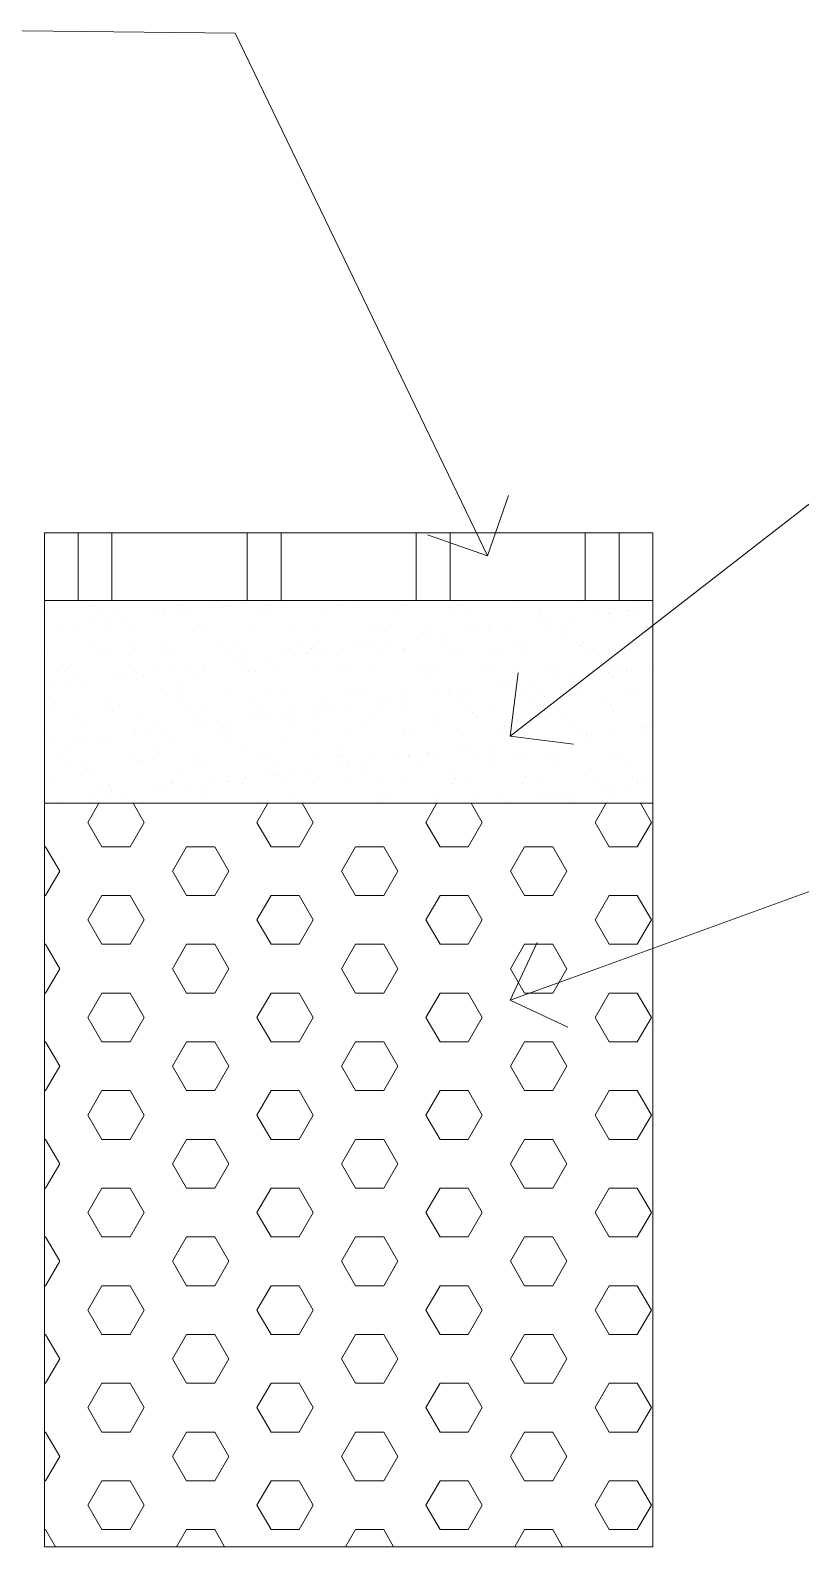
# Model space of a CAD drawing. Header units: metres. Extents: x -1560643 to -1560434, y 43491 to 43663.
# Drawn here: x -1560607.274 to -1560605.988, y 43513.418 to 43515.952 of the extents above; entities that cross this region are included whole.
import ezdxf

# ---------------------------------------------------------------- set-up
doc = ezdxf.new("R2010")
doc.units = ezdxf.units.M
doc.header["$LTSCALE"] = 750
doc.header["$MEASUREMENT"] = 0
doc.layers.get('0').update_dxf_attribs({"lineweight": 5})
doc.layers.add('AR_WALL', color=7, linetype='Continuous', lineweight=40)
doc.layers.add('BLK_1_FLR_0_DRINKING_WATER', color=7, linetype='Continuous', lineweight=5)

# ---------------------------------------------------------------- blocks, each defined once
blk = doc.blocks.new('_Open90')
at = {"layer": 'AR_WALL', "color": 0, "lineweight": -2}
for p, q in [((-0.5, 0.5), (0, 0)), ((0, 0), (-1, 0)), ((0, 0), (-0.5, -0.5))]:
    blk.add_line(p, q, dxfattribs=at)
blk = doc.blocks.new('A$C52BB42CC')
for p, q in [((1415.98281166068, 974.1425232709806), (1455.989416954369, 974.1425232709806)), ((1415.98281166068, 907.4648477816044), (1415.98281166068, 974.1425232709806)), ((1418.205400843697, 969.6973449050238), (1418.205400843697, 974.1425232709806)), ((1420.427990026655, 969.6973449050238), (1420.427990026655, 974.1425232709806)), ((1429.318346758577, 969.6973449050238), (1429.318346758577, 974.1425232709806)), ((1431.540935941535, 969.6973449050238), (1431.540935941535, 974.1425232709806)), ((1440.431292673456, 969.6973449050238), (1440.431292673456, 974.1425232709806)), ((1442.653881856444, 969.6973449050238), (1442.653881856444, 974.1425232709806)), ((1451.544238588365, 969.6973449050238), (1451.544238588365, 974.1425232709806)), ((1453.766827771353, 969.6973449050238), (1453.766827771353, 974.1425232709806)), ((1455.989416954369, 907.4648477816044), (1455.989416954369, 974.1425232709806)), ((1415.98281166068, 969.6973449050238), (1455.989416954369, 969.6973449050238)), ((1418.631177729257, 969.5830770622632), (1418.631177729257, 969.5830770622632)), ((1447.234091856517, 969.5456389265636), (1447.234091856517, 969.5456389265636)), ((1451.11264498657, 969.5951108463304), (1451.11264498657, 969.5951108463304)), ((1454.903033189039, 969.5769314377358), (1454.903033189039, 969.5769314377358)), ((1416.099868902849, 969.0686819744624), (1416.099868902849, 969.0686819744624)), ((1416.159913907206, 968.7599284999305), (1416.159913907206, 968.7599284999305)), ((1418.904288501508, 969.3328171476677), (1418.904288501508, 969.3328171476677)), ((1419.890257105289, 969.0505025658533), (1419.890257105289, 969.0505025658533)), ((1420.774219251354, 968.7683136673767), (1420.774219251354, 968.7683136673767)), ((1423.144851387857, 968.700936943078), (1423.144851387857, 968.700936943078)), ((1423.892241134075, 969.1946863453194), (1423.892241134075, 969.1946863453194)), ((1423.916102506453, 968.8024740791043), (1423.916102506453, 968.8024740791043)), ((1424.647627662634, 969.4520651619496), (1424.647627662634, 969.4520651619496)), ((1425.120723301079, 968.9610654153656), (1425.120723301079, 968.9610654153656)), ((1425.388524595473, 968.7766988348449), (1425.388524595473, 968.7766988348449)), ((1427.133321458037, 969.2260289893746), (1427.133321458037, 969.2260289893746)), ((1427.770794264128, 969.2441582650827), (1427.770794264128, 969.2441582650827)), ((1427.904572576604, 969.3275661253864), (1427.904572576604, 969.3275661253864)), ((1429.109193371289, 969.4861574616552), (1429.109193371289, 969.4861574616552)), ((1430.002829939592, 968.7850840022763), (1430.002829939592, 968.7850840022763)), ((1430.576682148909, 969.4011364343312), (1430.576682148909, 969.4011364343312)), ((1430.849792921188, 969.1508765197356), (1430.849792921188, 969.1508765197356)), ((1431.561182466539, 969.2259788564733), (1431.561182466539, 969.2259788564733)), ((1434.617135283741, 968.793469169741), (1434.617135283741, 968.793469169741)), ((1435.563166495267, 969.3701626359434), (1435.563166495267, 969.3701626359434)), ((1436.593132082344, 969.2701245340393), (1436.593132082344, 969.2701245340393)), ((1439.231440627831, 968.8018543371763), (1439.231440627831, 968.8018543371763)), ((1439.441719625349, 969.4196345557028), (1439.441719625349, 969.4196345557028)), ((1442.522186568647, 969.2191958064104), (1442.522186568647, 969.2191958064104)), ((1442.795297340926, 968.9689358918184), (1442.795297340926, 968.9689358918184)), ((1443.232107827789, 969.4014551471009), (1443.232107827789, 969.4014551471009)), ((1443.845745971979, 968.8102395046117), (1443.845745971979, 968.8102395046117)), ((1448.460051316098, 968.8186246720873), (1448.460051316098, 968.8186246720873)), ((1448.538636502024, 969.0881839061113), (1448.538636502024, 969.0881839061113)), ((1452.430287575058, 968.7200257685107), (1452.430287575058, 968.7200257685107)), ((1453.074356660217, 968.8270098395294), (1453.074356660217, 968.8270098395294)), ((1453.201538693624, 968.8215629045372), (1453.201538693624, 968.8215629045372)), ((1454.40615948828, 968.980154240806), (1454.40615948828, 968.980154240806)), ((1454.467690988298, 969.0372551784897), (1454.467690988298, 969.0372551784897)), ((1454.740801760548, 968.786995263894), (1454.740801760548, 968.786995263894)), ((1417.143783160747, 967.9108813227797), (1417.143783160747, 967.9108813227797)), ((1418.103447905538, 967.6794356445024), (1418.103447905538, 967.6794356445024)), ((1419.156381317705, 968.1758448967813), (1419.156381317705, 968.1758448967813)), ((1419.927632436244, 968.277382032804), (1419.927632436244, 968.277382032804)), ((1420.193371346686, 968.1515903507789), (1420.193371346686, 968.1515903507789)), ((1421.132253230928, 968.4359733690726), (1421.132253230928, 968.4359733690726)), ((1421.98200103562, 967.7289075642656), (1421.98200103562, 967.7289075642656)), ((1425.77238923806, 967.7107281556636), (1425.77238923806, 967.7107281556636)), ((1426.122425832902, 968.1006616231281), (1426.122425832902, 968.1006616231281)), ((1426.39553660521, 967.8504017085432), (1426.39553660521, 967.8504017085432)), ((1429.774373266788, 967.85491193513), (1429.774373266788, 967.85491193513)), ((1432.138875766337, 967.9696497228504), (1432.138875766337, 967.9696497228504)), ((1433.65292639684, 967.9043838548932), (1433.65292639684, 967.9043838548932)), ((1437.443314599281, 967.8862044462803), (1437.443314599281, 967.8862044462803)), ((1438.06793025264, 967.9187209952215), (1438.06793025264, 967.9187209952215)), ((1438.341041024891, 967.6684610806261), (1438.341041024891, 967.6684610806261)), ((1441.445298628008, 968.0303882257538), (1441.445298628008, 968.0303882257538)), ((1444.084380186017, 967.7877090949297), (1444.084380186017, 967.7877090949297)), ((1444.453347434668, 967.6698416759172), (1444.453347434668, 967.6698416759172)), ((1445.224598553206, 967.7713788119507), (1445.224598553206, 967.7713788119507)), ((1445.32385175809, 968.0798601455136), (1445.32385175809, 968.0798601455136)), ((1446.42921934789, 967.929970148216), (1446.42921934789, 967.929970148216)), ((1448.441817504848, 968.1949337222176), (1448.441817504848, 968.1949337222176)), ((1449.11423996053, 968.0616807369153), (1449.11423996053, 968.0616807369153)), ((1449.213068623416, 968.296470858244), (1449.213068623416, 968.296470858244)), ((1450.013434672291, 967.7367803672968), (1450.013434672291, 967.7367803672968)), ((1450.4176894181, 968.4550621944983), (1450.4176894181, 968.4550621944983)), ((1453.116223989287, 968.205864516378), (1453.116223989287, 968.205864516378)), ((1419.096650477586, 966.8890209671337), (1419.096650477586, 966.8890209671337)), ((1421.668169516924, 966.8001868119608), (1421.668169516924, 966.8001868119608)), ((1421.941280289175, 966.5499268973728), (1421.941280289175, 966.5499268973728)), ((1423.710955821705, 966.8974061345906), (1423.710955821705, 966.8974061345906)), ((1427.68461945033, 966.6691749116471), (1427.68461945033, 966.6691749116471)), ((1428.325261165824, 966.9057913020551), (1428.325261165824, 966.9057913020551)), ((1428.95009873397, 966.5077258695384), (1428.95009873397, 966.5077258695384)), ((1432.939566509944, 966.9141764694832), (1432.939566509944, 966.9141764694832)), ((1433.564404078119, 966.5161110369664), (1433.564404078119, 966.5161110369664)), ((1433.613673936634, 966.6182461840255), (1433.613673936634, 966.6182461840255)), ((1435.6565053995, 966.515137524926), (1435.6565053995, 966.515137524926)), ((1436.476407294307, 966.619657583342), (1436.476407294307, 966.619657583342)), ((1437.247658412874, 966.7211947193608), (1437.247658412874, 966.7211947193608)), ((1437.553871854063, 966.9225616369403), (1437.553871854063, 966.9225616369403)), ((1438.178709422238, 966.5244962044306), (1438.178709422238, 966.5244962044306)), ((1438.452279207558, 966.8797860556296), (1438.452279207558, 966.8797860556296)), ((1439.535058529553, 966.5646094446892), (1439.535058529553, 966.5646094446892)), ((1440.464877364517, 967.1447496296312), (1440.464877364517, 967.1447496296312)), ((1441.236128483055, 967.2462867656576), (1441.236128483055, 967.2462867656576)), ((1442.168177198211, 966.9309468043828), (1442.168177198211, 966.9309468043828)), ((1442.440749277739, 967.4048781019228), (1442.440749277739, 967.4048781019228)), ((1442.793014766328, 966.5328813718843), (1442.793014766328, 966.5328813718843)), ((1443.325446731993, 966.5464300360943), (1443.325446731993, 966.5464300360943)), ((1446.78248254233, 966.9393319718184), (1446.78248254233, 966.9393319718184)), ((1447.32743076075, 966.6906138155573), (1447.32743076075, 966.6906138155573)), ((1447.407320110476, 966.5412665393088), (1447.407320110476, 966.5412665393088)), ((1450.286545444571, 967.4865204527014), (1450.286545444571, 967.4865204527014)), ((1451.205983890861, 966.740085735324), (1451.205983890861, 966.740085735324)), ((1451.39678788645, 966.9477171392972), (1451.39678788645, 966.9477171392972)), ((1452.021625454625, 966.5496517067876), (1452.021625454625, 966.5496517067876)), ((1454.996372093301, 966.7219063267256), (1454.996372093301, 966.7219063267256)), ((1416.193207807053, 966.2136568634488), (1416.193207807053, 966.2136568634488)), ((1419.721488045732, 966.490955534624), (1419.721488045732, 966.490955534624)), ((1419.983596009551, 966.1954774548468), (1419.983596009551, 966.1954774548468)), ((1423.985580038279, 966.3396612343093), (1423.985580038279, 966.3396612343093)), ((1424.335793389851, 966.499340702081), (1424.335793389851, 966.499340702081)), ((1427.864133168274, 966.3891331540726), (1427.864133168274, 966.3891331540726)), ((1428.499467153946, 965.569473490752), (1428.499467153946, 965.569473490752)), ((1429.270718272513, 965.671010626782), (1429.270718272513, 965.671010626782)), ((1430.475339067139, 965.8296019630467), (1430.475339067139, 965.8296019630467)), ((1431.654521370801, 966.3709537454667), (1431.654521370801, 966.3709537454667)), ((1432.487937224126, 966.0945655370416), (1432.487937224126, 966.0945655370416)), ((1433.259188342694, 966.1961026730748), (1433.259188342694, 966.1961026730748)), ((1433.886784708884, 966.3679862694372), (1433.886784708884, 966.3679862694372)), ((1434.463809137349, 966.3546940093256), (1434.463809137349, 966.3546940093256)), ((1439.63012387004, 966.4872342837407), (1439.63012387004, 966.4872342837407)), ((1445.559178356314, 966.4363055561188), (1445.559178356314, 966.4363055561188)), ((1445.832289128622, 966.1860456415307), (1445.832289128622, 966.1860456415307)), ((1451.575628289691, 966.3052936558161), (1451.575628289691, 966.3052936558161)), ((1417.213913200976, 965.4997120007428), (1417.213913200976, 965.4997120007428)), ((1417.356597946957, 965.0495348101502), (1417.356597946957, 965.0495348101502)), ((1417.487023973226, 965.2494520861583), (1417.487023973226, 965.2494520861583)), ((1418.196786809771, 964.8244105334925), (1418.196786809771, 964.8244105334925)), ((1420.522527013585, 964.5192893981656), (1420.522527013585, 964.5192893981656)), ((1421.293778132152, 964.6208265342027), (1421.293778132152, 964.6208265342027)), ((1421.970903291105, 965.0579199775894), (1421.970903291105, 965.0579199775894)), ((1422.075339939823, 964.8738824532593), (1422.075339939823, 964.8738824532593)), ((1422.498398926836, 964.7794178704643), (1422.498398926836, 964.7794178704643)), ((1423.230363134353, 965.3687001004764), (1423.230363134353, 965.3687001004764)), ((1424.510997083765, 965.0443814444625), (1424.510997083765, 965.0443814444625)), ((1425.282248202304, 965.1459185804853), (1425.282248202304, 965.1459185804853)), ((1425.865728142235, 964.8557030446608), (1425.865728142235, 964.8557030446608)), ((1426.486868996988, 965.3045099167504), (1426.486868996988, 965.3045099167504)), ((1426.585208635224, 965.0663051450503), (1426.585208635224, 965.0663051450503)), ((1429.159417620627, 965.3177713728328), (1429.159417620627, 965.3177713728328)), ((1429.432528392906, 965.0675114582519), (1429.432528392906, 965.0675114582519)), ((1429.867712170962, 964.9998868241092), (1429.867712170962, 964.9998868241092)), ((1431.199513979372, 965.0746903125037), (1431.199513979372, 965.0746903125037)), ((1433.746265301044, 965.049358743876), (1433.746265301044, 965.049358743876)), ((1435.175867554033, 965.1867594725372), (1435.175867554033, 965.1867594725372)), ((1435.813819323492, 965.0830754799316), (1435.813819323492, 965.0830754799316)), ((1437.536653503484, 965.031179335274), (1437.536653503484, 965.031179335274)), ((1440.42812466764, 965.0914606473888), (1440.42812466764, 965.0914606473888)), ((1441.104922040336, 965.1358307449153), (1441.104922040336, 965.1358307449153)), ((1441.378032812586, 964.8855708303308), (1441.378032812586, 964.8855708303308)), ((1441.538637532212, 965.1753631147367), (1441.538637532212, 965.1753631147367)), ((1445.042430011759, 965.0998458148385), (1445.042430011759, 965.0998458148385)), ((1445.417190662294, 965.2248350345108), (1445.417190662294, 965.2248350345108)), ((1447.121371973742, 965.0048188446308), (1447.121371973742, 965.0048188446308)), ((1449.207578864763, 965.206655625905), (1449.207578864763, 965.206655625905)), ((1449.656735355878, 965.1082309822667), (1449.656735355878, 965.1082309822667)), ((1449.807963200786, 964.5383782236023), (1449.807963200786, 964.5383782236023)), ((1450.579214319325, 964.6399153596176), (1450.579214319325, 964.6399153596176)), ((1451.78383511398, 964.7985066958826), (1451.78383511398, 964.7985066958826)), ((1453.050426459987, 964.9538901169908), (1453.050426459987, 964.9538901169908)), ((1453.20956289352, 965.3508394053675), (1453.20956289352, 965.3508394053675)), ((1453.323537232267, 964.7036302024023), (1453.323537232267, 964.7036302024023)), ((1453.796433270967, 965.0634702698843), (1453.796433270967, 965.0634702698843)), ((1454.271040700026, 965.116616149742), (1454.271040700026, 965.116616149742)), ((1454.567684389476, 965.1650074059108), (1454.567684389476, 965.1650074059108)), ((1455.772305184189, 965.3235987421795), (1455.772305184189, 965.3235987421795)), ((1416.534056943405, 963.9941973518762), (1416.534056943405, 963.9941973518762)), ((1417.305308061972, 964.0957344879024), (1417.305308061972, 964.0957344879024)), ((1418.509928856627, 964.254325824164), (1418.509928856627, 964.254325824164)), ((1418.776106818346, 964.0682252892656), (1418.776106818346, 964.0682252892656)), ((1424.70516130462, 964.0172965616583), (1424.70516130462, 964.0172965616583)), ((1424.978272076929, 963.7670366470703), (1424.978272076929, 963.7670366470703)), ((1427.957472072565, 963.534108043059), (1427.957472072565, 963.534108043059)), ((1430.721611238056, 963.886284661352), (1430.721611238056, 963.886284661352)), ((1431.747860274976, 963.5159286344497), (1431.747860274976, 963.5159286344497)), ((1435.749844303704, 963.6601124139197), (1435.749844303704, 963.6601124139197)), ((1436.65066572433, 963.8353559337227), (1436.65066572433, 963.8353559337227)), ((1436.923776496609, 963.5850960191383), (1436.923776496609, 963.5850960191383)), ((1439.628397433786, 963.7095843336828), (1439.628397433786, 963.7095843336828)), ((1442.602274178964, 963.5897312670312), (1442.602274178964, 963.5897312670312)), ((1442.667115657765, 963.7043440334347), (1442.667115657765, 963.7043440334347)), ((1443.418785636226, 963.691404925088), (1443.418785636226, 963.691404925088)), ((1443.806894973619, 963.7483226032964), (1443.806894973619, 963.7483226032964)), ((1445.819493130606, 964.013286177298), (1445.819493130606, 964.013286177298)), ((1446.590744249115, 964.1148233133245), (1446.590744249115, 964.1148233133245)), ((1447.420769664983, 963.8355887045544), (1447.420769664983, 963.8355887045544)), ((1447.795365043799, 964.273414649586), (1447.795365043799, 964.273414649586)), ((1448.596170144039, 963.6534153058127), (1448.596170144039, 963.6534153058127)), ((1451.299322795065, 963.8850606243178), (1451.299322795065, 963.8850606243178)), ((1454.612620077416, 963.5224034055136), (1454.612620077416, 963.5224034055136)), ((1455.089710997505, 963.8668812157229), (1455.089710997505, 963.8668812157229)), ((1416.286546711315, 963.3586317524423), (1416.286546711315, 963.3586317524423)), ((1416.303866741364, 962.7721766773683), (1416.303866741364, 962.7721766773683)), ((1420.076934913755, 963.3404523438294), (1420.076934913755, 963.3404523438294)), ((1420.250904988672, 962.7168217504512), (1420.250904988672, 962.7168217504512)), ((1420.293334517308, 963.1786272773423), (1420.293334517308, 963.1786272773423)), ((1420.918172085454, 962.7805618448327), (1420.918172085454, 962.7805618448327)), ((1424.078918942483, 963.4846361233031), (1424.078918942483, 963.4846361233031)), ((1424.907639861456, 963.1870124447888), (1424.907639861456, 963.1870124447888)), ((1425.532477429631, 962.7889470122752), (1425.532477429631, 962.7889470122752)), ((1426.267354922049, 962.5858098501776), (1426.267354922049, 962.5858098501776)), ((1429.521945205604, 963.1953976122458), (1429.521945205604, 963.1953976122458)), ((1430.146782773779, 962.797332179736), (1430.146782773779, 962.797332179736)), ((1432.196409408323, 962.534881122534), (1432.196409408323, 962.534881122534)), ((1434.136250549723, 963.2037827797033), (1434.136250549723, 963.2037827797033)), ((1434.625334038574, 962.539547174445), (1434.625334038574, 962.539547174445)), ((1434.76108811787, 962.8057173471933), (1434.76108811787, 962.8057173471933)), ((1435.829954833258, 962.6981385107136), (1435.829954833258, 962.6981385107136)), ((1437.842552990216, 962.9631020847154), (1437.842552990216, 962.9631020847154)), ((1438.613804108783, 963.0646392207381), (1438.613804108783, 963.0646392207381)), ((1438.750555893843, 963.2121679471347), (1438.750555893843, 963.2121679471347)), ((1439.375393462018, 962.8141025146216), (1439.375393462018, 962.8141025146216)), ((1439.818424903467, 963.2232305570107), (1439.818424903467, 963.2232305570107)), ((1441.831023060396, 963.4881941310083), (1441.831023060396, 963.4881941310083)), ((1443.364861237962, 963.220553114592), (1443.364861237962, 963.220553114592)), ((1443.989698806137, 962.8224876820856), (1443.989698806137, 962.8224876820856)), ((1447.97916658211, 963.2289382820417), (1447.97916658211, 963.2289382820417)), ((1448.604004150256, 962.8308728495393), (1448.604004150256, 962.8308728495393)), ((1448.869280916289, 963.403155391228), (1448.869280916289, 963.403155391228)), ((1452.593471926259, 963.2373234494806), (1452.593471926259, 963.2373234494806)), ((1453.218309494434, 962.8392580169713), (1453.218309494434, 962.8392580169713)), ((1418.290125713975, 961.9693854224716), (1418.290125713975, 961.9693854224716)), ((1420.524015760922, 962.4665618358521), (1420.524015760922, 962.4665618358521)), ((1422.168678844027, 962.0188573422383), (1422.168678844027, 962.0188573422383)), ((1425.959067046467, 962.00067793364), (1425.959067046467, 962.00067793364)), ((1427.853014692897, 961.6479544181312), (1427.853014692897, 961.6479544181312)), ((1429.865612849855, 961.9129179921182), (1429.865612849855, 961.9129179921182)), ((1429.961051075224, 962.1448617130916), (1429.961051075224, 962.1448617130916)), ((1430.636863968422, 962.0144551281556), (1430.636863968422, 962.0144551281556)), ((1431.841484763077, 962.1730464644168), (1431.841484763077, 962.1730464644168)), ((1432.469520180573, 962.2846212079455), (1432.469520180573, 962.2846212079455)), ((1433.839604205277, 962.1943336328551), (1433.839604205277, 962.1943336328551)), ((1433.854082920035, 962.438010038426), (1433.854082920035, 962.438010038426)), ((1437.629992407746, 962.1761542242674), (1437.629992407746, 962.1761542242674)), ((1438.212859341729, 962.403869222242), (1438.212859341729, 962.403869222242)), ((1441.631976436445, 962.3203380037303), (1441.631976436445, 962.3203380037303)), ((1444.141913828062, 962.3529404946202), (1444.141913828062, 962.3529404946202)), ((1444.415024600312, 962.1026805800354), (1444.415024600312, 962.1026805800354)), ((1445.510529566527, 962.3698099234933), (1445.510529566527, 962.3698099234933)), ((1449.300917768967, 962.3516305148987), (1449.300917768967, 962.3516305148987)), ((1450.158363761438, 962.2219285943213), (1450.158363761438, 962.2219285943213)), ((1453.302901797724, 962.4958142943616), (1453.302901797724, 962.4958142943616)), ((1416.069759444916, 961.1660870246666), (1416.069759444916, 961.1660870246666)), ((1418.553281986707, 961.3391411203302), (1418.553281986707, 961.3391411203302)), ((1419.876074552536, 960.5977703255412), (1419.876074552536, 960.5977703255412)), ((1421.813098606071, 961.2853350389667), (1421.813098606071, 961.2853350389667)), ((1421.888672709494, 960.8627338995427), (1421.888672709494, 960.8627338995427)), ((1422.659923828032, 960.9642710355656), (1422.659923828032, 960.9642710355656)), ((1423.167587330885, 961.3475262878052), (1423.167587330885, 961.3475262878052)), ((1423.864544622716, 961.1228623718381), (1423.864544622716, 961.1228623718381)), ((1424.172257846687, 960.6296110122785), (1424.172257846687, 960.6296110122785)), ((1425.877142779704, 961.387825945847), (1425.877142779704, 961.387825945847)), ((1426.648393898242, 961.4893630818622), (1426.648393898242, 961.4893630818622)), ((1427.742153092346, 961.2344063113667), (1427.742153092346, 961.2344063113667)), ((1427.781892675004, 961.3559114552372), (1427.781892675004, 961.3559114552372)), ((1428.015263864596, 960.9841463967786), (1428.015263864596, 960.9841463967786)), ((1428.050810976769, 960.6790829320416), (1428.050810976769, 960.6790829320416)), ((1431.841199179209, 960.6609035234433), (1431.841199179209, 960.6609035234433)), ((1432.396198019152, 961.3642966226906), (1432.396198019152, 961.3642966226906)), ((1433.758603025752, 961.1033944110496), (1433.758603025752, 961.1033944110496)), ((1435.843183207937, 960.8050873029024), (1435.843183207937, 960.8050873029024)), ((1437.010503363242, 961.3726817901587), (1437.010503363242, 961.3726817901587)), ((1439.687657511997, 961.0524656834276), (1439.687657511997, 961.0524656834276)), ((1439.721736338019, 960.8545592226802), (1439.721736338019, 960.8545592226802)), ((1439.960768284305, 960.8022057688432), (1439.960768284305, 960.8022057688432)), ((1441.624808707391, 961.3810669575868), (1441.624808707391, 961.3810669575868)), ((1443.512124540459, 960.8363798140707), (1443.512124540459, 960.8363798140707)), ((1445.704107445461, 960.9214537831357), (1445.704107445461, 960.9214537831357)), ((1446.23911405151, 961.3894521250439), (1446.23911405151, 961.3894521250439)), ((1447.514108569215, 960.9805635935408), (1447.514108569215, 960.9805635935408)), ((1449.161510739708, 960.6168591509739), (1449.161510739708, 960.6168591509739)), ((1450.853419395629, 961.397837292494), (1450.853419395629, 961.397837292494)), ((1451.174108896695, 960.8818227249795), (1451.174108896695, 960.8818227249795)), ((1451.392661699297, 961.0300355133149), (1451.392661699297, 961.0300355133149)), ((1451.633161931735, 960.8705250555104), (1451.633161931735, 960.8705250555104)), ((1451.906272704014, 960.6202651409333), (1451.906272704014, 960.6202651409333)), ((1451.945360015234, 960.9833598610093), (1451.945360015234, 960.9833598610093)), ((1453.149980809918, 961.1419511972673), (1453.149980809918, 961.1419511972673)), ((1455.162578966876, 961.4069147712726), (1455.162578966876, 961.4069147712726)), ((1455.183049901709, 961.0118561047163), (1455.183049901709, 961.0118561047163)), ((1455.467724739778, 961.406222459922), (1455.467724739778, 961.406222459922)), ((1455.933830085414, 961.5084519072916), (1455.933830085414, 961.5084519072916)), ((1416.379885615519, 960.5036066414177), (1416.379885615519, 960.5036066414177)), ((1417.358842290094, 959.984860227778), (1417.358842290094, 959.984860227778)), ((1417.900202639343, 960.3376418532532), (1417.900202639343, 960.3376418532532)), ((1418.671453757881, 960.4391789892796), (1418.671453757881, 960.4391789892796)), ((1420.170273817959, 960.485427232823), (1420.170273817959, 960.485427232823)), ((1423.287896776368, 959.9339315001524), (1423.287896776368, 959.9339315001524)), ((1423.561007548647, 959.6836715855608), (1423.561007548647, 959.6836715855608)), ((1429.304346709745, 959.8029195998752), (1429.304346709745, 959.8029195998752)), ((1435.233401196048, 959.7519908722353), (1435.233401196048, 959.7519908722353)), ((1441.184570599347, 959.5666750583877), (1441.184570599347, 959.5666750583877)), ((1441.249851129425, 959.6209789719464), (1441.249851129425, 959.6209789719464)), ((1443.197168756305, 959.8316386323932), (1443.197168756305, 959.8316386323932)), ((1443.968419874873, 959.9331757684266), (1443.968419874873, 959.9331757684266)), ((1445.173040669557, 960.0917671046773), (1445.173040669557, 960.0917671046773)), ((1447.178905615758, 959.570050244325), (1447.178905615758, 959.570050244325)), ((1447.185638826515, 960.3567306786862), (1447.185638826515, 960.3567306786862)), ((1447.956889945024, 960.4582678147087), (1447.956889945024, 960.4582678147087)), ((1449.17585062189, 959.5185445922473), (1449.17585062189, 959.5185445922473)), ((1453.396240701928, 959.640789183355), (1453.396240701928, 959.640789183355)), ((1453.79015596598, 959.5269297596968), (1453.79015596598, 959.5269297596968)), ((1416.875713212939, 959.4598484200833), (1416.875713212939, 959.4598484200833)), ((1417.500550781115, 959.0617829875737), (1417.500550781115, 959.0617829875737)), ((1418.383464618208, 959.1143603114652), (1418.383464618208, 959.1143603114652)), ((1418.833640460361, 958.63345668896), (1418.833640460361, 958.63345668896)), ((1421.490018557087, 959.4682335875297), (1421.490018557087, 959.4682335875297)), ((1422.114856125263, 959.0701681550197), (1422.114856125263, 959.0701681550197)), ((1422.26201774826, 959.163832231221), (1422.26201774826, 959.163832231221)), ((1426.0524059507, 959.1456528226227), (1426.0524059507, 959.1456528226227)), ((1426.104323901236, 959.4766187549941), (1426.104323901236, 959.4766187549941)), ((1426.729161469382, 959.0785533224916), (1426.729161469382, 959.0785533224916)), ((1430.054389979428, 959.2898366020888), (1430.054389979428, 959.2898366020888)), ((1430.718629245355, 959.4850039224436), (1430.718629245355, 959.4850039224436)), ((1431.34346681353, 959.0869384899306), (1431.34346681353, 959.0869384899306)), ((1433.93294310951, 959.3393085218485), (1433.93294310951, 959.3393085218485)), ((1435.220228615944, 958.7814545398103), (1435.220228615944, 958.7814545398103)), ((1435.332934589474, 959.4933890899008), (1435.332934589474, 959.4933890899008)), ((1435.506511968299, 959.5017309576433), (1435.506511968299, 959.5017309576433)), ((1435.95777215765, 959.0953236573912), (1435.95777215765, 959.0953236573912)), ((1435.991479734512, 958.8829916758368), (1435.991479734512, 958.8829916758368)), ((1437.196100529196, 959.0415830120984), (1437.196100529196, 959.0415830120984)), ((1437.723331311921, 959.3211291132504), (1437.723331311921, 959.3211291132504)), ((1439.208698686154, 959.3065465861037), (1439.208698686154, 959.3065465861037)), ((1439.947239933623, 959.5017742573508), (1439.947239933623, 959.5017742573508)), ((1439.979949804721, 959.4080837221263), (1439.979949804721, 959.4080837221263)), ((1440.572077501769, 959.1037088248524), (1440.572077501769, 959.1037088248524)), ((1441.725315340678, 959.4653128927276), (1441.725315340678, 959.4653128927276)), ((1444.561545277742, 959.5101594247898), (1444.561545277742, 959.5101594247898)), ((1445.186382845917, 959.1120939922768), (1445.186382845917, 959.1120939922768)), ((1445.60386847076, 959.5147848124836), (1445.60386847076, 959.5147848124836)), ((1447.452016388008, 959.3197903297332), (1447.452016388008, 959.3197903297332)), ((1449.394256673229, 959.4966054038886), (1449.394256673229, 959.4966054038886)), ((1449.800688190036, 959.1204791597412), (1449.800688190036, 959.1204791597412)), ((1453.195355549134, 959.439038344026), (1453.195355549134, 959.439038344026)), ((1454.414993534155, 959.1288643271907), (1454.414993534155, 959.1288643271907)), ((1416.473224519752, 957.6485815304076), (1416.473224519752, 957.6485815304076)), ((1419.106751232612, 958.3831967743718), (1419.106751232612, 958.3831967743718)), ((1419.749966026516, 957.6287474305354), (1419.749966026516, 957.6287474305354)), ((1420.263612722192, 957.6304021218127), (1420.263612722192, 957.6304021218127)), ((1424.265596750949, 957.7745859012648), (1424.265596750949, 957.7745859012648)), ((1424.364271370636, 957.6371325979816), (1424.364271370636, 957.6371325979816)), ((1424.850090393767, 958.5024447886716), (1424.850090393767, 958.5024447886716)), ((1427.243288475612, 957.7312704472245), (1427.243288475612, 957.7312704472245)), ((1428.01453959415, 957.8328075832543), (1428.01453959415, 957.8328075832543)), ((1428.144149880973, 957.8240578210316), (1428.144149880973, 957.8240578210316)), ((1428.978576714726, 957.6455177654573), (1428.978576714726, 957.6455177654573)), ((1429.219160388806, 957.9913989195084), (1429.219160388806, 957.9913989195084)), ((1430.779144880071, 958.4515160610644), (1430.779144880071, 958.4515160610644)), ((1431.052255652292, 958.2012561464726), (1431.052255652292, 958.2012561464726)), ((1431.231758545793, 958.2563624935136), (1431.231758545793, 958.2563624935136)), ((1431.934538083442, 957.8058784124333), (1431.934538083442, 957.8058784124333)), ((1432.003009664302, 958.3578996295402), (1432.003009664302, 958.3578996295402)), ((1433.207630459044, 958.516490965805), (1433.207630459044, 958.516490965805)), ((1433.592882058903, 957.653902932896), (1433.592882058903, 957.653902932896)), ((1435.936522112141, 957.9500621918922), (1435.936522112141, 957.9500621918922)), ((1436.795594813448, 958.3205041607544), (1436.795594813448, 958.3205041607544)), ((1438.207187403051, 957.6622881003495), (1438.207187403051, 957.6622881003495)), ((1439.815075242222, 957.9995341116628), (1439.815075242222, 957.9995341116628)), ((1442.724649299722, 958.2695754331253), (1442.724649299722, 958.2695754331253)), ((1442.821492747171, 957.6706732678102), (1442.821492747171, 957.6706732678102)), ((1442.997760072001, 958.0193155185408), (1442.997760072001, 958.0193155185408)), ((1443.605463444721, 957.981354703068), (1443.605463444721, 957.981354703068)), ((1447.435798091319, 957.6790584352457), (1447.435798091319, 957.6790584352457)), ((1447.607447473419, 958.1255384825308), (1447.607447473419, 958.1255384825308)), ((1448.741099233128, 958.1385635328404), (1448.741099233128, 958.1385635328404)), ((1451.486000603501, 958.1750104022976), (1451.486000603501, 958.1750104022976)), ((1452.050103435438, 957.6874436026883), (1452.050103435438, 957.6874436026883)), ((1454.670153719431, 958.0876348052188), (1454.670153719431, 958.0876348052188)), ((1454.943264491739, 957.8373748906344), (1454.943264491739, 957.8373748906344)), ((1455.276388805971, 958.156830993692), (1455.276388805971, 958.156830993692)), ((1419.26634833525, 956.6810863546381), (1419.26634833525, 956.6810863546381)), ((1420.03759945379, 956.782623490668), (1420.03759945379, 956.782623490668)), ((1420.395834077761, 957.2019699774754), (1420.395834077761, 957.2019699774754)), ((1421.242220248445, 956.9412148269294), (1421.242220248445, 956.9412148269294)), ((1423.254818405432, 957.2061784009384), (1423.254818405432, 957.2061784009384)), ((1424.02606952397, 957.3077155369464), (1424.02606952397, 957.3077155369464)), ((1425.230690318653, 957.4663068732187), (1425.230690318653, 957.4663068732187)), ((1426.324888564093, 957.1510412498463), (1426.324888564093, 957.1510412498463)), ((1426.597999336343, 956.9007813352617), (1426.597999336343, 956.9007813352617)), ((1432.341338497441, 957.0200293495836), (1432.341338497441, 957.0200293495836)), ((1438.270392983744, 956.96910062194), (1438.270392983744, 956.96910062194)), ((1438.543503756023, 956.7188407073407), (1438.543503756023, 956.7188407073407)), ((1441.81865424494, 956.6102877817101), (1441.81865424494, 956.6102877817101)), ((1444.28684291715, 956.8380887216445), (1444.28684291715, 956.8380887216445)), ((1445.697207374993, 956.6597597014808), (1445.697207374993, 956.6597597014808)), ((1448.551784522424, 956.70017518006), (1448.551784522424, 956.70017518006)), ((1449.323035640962, 956.8017123160936), (1449.323035640962, 956.8017123160936)), ((1449.487595577404, 956.6415802928784), (1449.487595577404, 956.6415802928784)), ((1450.215897403453, 956.7871599940337), (1450.215897403453, 956.7871599940337)), ((1450.489008175704, 956.5369000794307), (1450.489008175704, 956.5369000794307)), ((1450.527656435617, 956.9603036523547), (1450.527656435617, 956.9603036523547)), ((1452.540254592604, 957.225267226353), (1452.540254592604, 957.225267226353)), ((1453.311505711113, 957.3268043623793), (1453.311505711113, 957.3268043623793)), ((1453.489579606161, 956.7857640723303), (1453.489579606161, 956.7857640723303)), ((1454.516126505797, 957.4853956986516), (1454.516126505797, 957.4853956986516)), ((1415.98281166068, 956.361809807142), (1455.989416954369, 956.361809807142)), ((1417.253750178293, 956.4161227806364), (1417.253750178293, 956.4161227806364)), ((1418.843841254886, 955.1075510550037), (1419.567987883114, 956.361809807142)), ((1422.548156283243, 955.1075507843306), (1421.824009498785, 956.3618098071747)), ((1429.956787171861, 955.1075510538138), (1430.680933800729, 956.361809807171)), ((1430.14772888366, 956.4348114910827), (1430.14772888366, 956.4348114910827)), ((1433.661102200218, 955.1075507855277), (1432.93695541643, 956.3618098071747)), ((1434.026282013743, 956.4842834108459), (1434.026282013743, 956.4842834108459)), ((1437.816670216183, 956.4661040022477), (1437.816670216183, 956.4661040022477)), ((1441.069733088836, 955.1075510526317), (1441.793879718403, 956.3618098071856)), ((1444.774048117222, 955.1075507867206), (1444.049901334132, 956.3618098071747)), ((1446.539186365466, 956.4352116060616), (1446.539186365466, 956.4352116060616)), ((1452.18267900584, 955.1075510514277), (1452.906825636077, 956.3618098071747)), ((1455.886994034139, 955.1075507878923), (1455.162847251748, 956.361809807142)), ((1419.769919803861, 953.5035352050724), (1418.843840977584, 955.1075507839377)), ((1421.622077734297, 953.5035354757347), (1422.548156560544, 955.1075510546108)), ((1430.882865720807, 953.5035352062732), (1429.956786894589, 955.1075507851348)), ((1432.735023651272, 953.5035354745523), (1433.661102477548, 955.1075510534174)), ((1441.995811637782, 953.5035352074736), (1441.069732811564, 955.1075507863279)), ((1443.847969568247, 953.5035354733701), (1444.774048394494, 955.1075510522425)), ((1453.108757554728, 953.503535208656), (1452.18267872851, 955.1075507875138)), ((1454.960915485193, 953.5035354721657), (1455.88699431147, 955.1075510510344)), ((1415.98281166068, 953.5035350996403), (1416.065604872303, 953.5035350996403)), ((1416.991683324449, 951.8995196258072), (1416.065604498173, 953.5035352046688)), ((1419.769920177263, 953.5035350996403), (1421.622077829728, 953.5035350996403)), ((1424.400314213708, 951.8995198964732), (1425.326393039955, 953.5035354753418)), ((1425.326393134688, 953.5035350996403), (1427.178550787183, 953.5035350996403)), ((1428.104629241396, 951.8995196269972), (1427.178550415148, 953.5035352058693)), ((1430.882866092171, 953.5035350996403), (1432.735023744637, 953.5035350996403)), ((1435.513260130712, 951.899519895298), (1436.439338956959, 953.5035354741631)), ((1436.439339049626, 953.5035350996403), (1438.291496702062, 953.5035350996403)), ((1439.217575158371, 951.899519628194), (1438.291496332094, 953.503535207059)), ((1441.995812007051, 953.5035350996403), (1443.847969659546, 953.5035350996403)), ((1446.626206047687, 951.8995198941047), (1447.552284873935, 953.5035354729733)), ((1447.552284964506, 953.5035350996403), (1449.404442616971, 953.5035350996403)), ((1450.330521075346, 951.8995196293944), (1449.404442249099, 953.5035352082486)), ((1453.108757921931, 953.5035350996403), (1454.960915574426, 953.5035350996403)), ((1416.065604776173, 950.2955043184047), (1416.991683602391, 951.8995198972624)), ((1425.326392761984, 950.2955040477284), (1424.400313935737, 951.8995196266002)), ((1427.178550693119, 950.2955043172225), (1428.104629519395, 951.8995198960872)), ((1436.43933867893, 950.2955040489253), (1435.513259852683, 951.8995196277972)), ((1438.291496610123, 950.2955043160437), (1439.21757543637, 951.8995198948978)), ((1447.552284595935, 950.2955040501292), (1446.626205769687, 951.8995196290052)), ((1449.404442527098, 950.2955043148323), (1450.330521353346, 951.8995198936937)), ((1415.98281166068, 950.2955039411099), (1416.065604872303, 950.2955039411099)), ((1418.843841255613, 948.691488739154), (1419.769920081802, 950.2955043180119)), ((1419.769920177263, 950.2955039411099), (1421.622077829728, 950.2955039411099)), ((1422.548156282573, 948.6914884684738), (1421.622077456326, 950.295504047339)), ((1425.326393134688, 950.2955039411099), (1427.178550787183, 950.2955039411099)), ((1429.956787172559, 948.6914887379643), (1430.882865998806, 950.2955043168184)), ((1430.882866092171, 950.2955039411099), (1432.735023744637, 950.2955039411099)), ((1433.661102199519, 948.6914884696744), (1432.735023373272, 950.2955040485319)), ((1436.439339049626, 950.2955039411099), (1438.291496702062, 950.2955039411099)), ((1441.069733089505, 948.6914887367673), (1441.995811915782, 950.2955043156508)), ((1441.995812007051, 950.2955039411099), (1443.847969659546, 950.2955039411099)), ((1444.774048116524, 948.6914884708713), (1443.847969290276, 950.2955040497436)), ((1447.552284964506, 950.2955039411099), (1449.404442616971, 950.2955039411099)), ((1452.18267900651, 948.691488735567), (1453.108757832757, 950.2955043144356)), ((1453.108757921931, 950.2955039411099), (1454.960915574426, 950.2955039411099)), ((1455.88699403347, 948.6914884720607), (1454.960915207252, 950.2955040509332)), ((1419.769919803162, 947.0874728892087), (1418.843840976915, 948.6914884680807)), ((1421.622077735024, 947.0874731598852), (1422.548156561213, 948.6914887387503)), ((1430.882865720108, 947.0874728904092), (1429.956786893919, 948.6914884692668)), ((1432.735023652, 947.08747315871), (1433.661102478217, 948.691488737586)), ((1441.995811637083, 947.0874728915988), (1441.069732810865, 948.6914884704601)), ((1443.847969568946, 947.0874731575096), (1444.774048395193, 948.691488736378)), ((1453.108757554059, 947.0874728927954), (1452.182678727811, 948.6914884716645)), ((1454.960915485921, 947.0874731563052), (1455.886994312168, 948.691488735174)), ((1415.98281166068, 947.0874727825868), (1416.065604872303, 947.0874727825868)), ((1416.991683323751, 945.4834573099432), (1416.065604497504, 947.0874728888193)), ((1419.769920177263, 947.0874727825868), (1421.622077829728, 947.0874727825868)), ((1424.400314214407, 945.4834575806308), (1425.326393040625, 947.0874731595031)), ((1425.326393134688, 947.0874727825868), (1427.178550787183, 947.0874727825868)), ((1428.104629240697, 945.483457311144), (1427.178550414421, 947.0874728900052)), ((1430.882866092171, 947.0874727825868), (1432.735023744637, 947.0874727825868)), ((1435.513260131382, 945.4834575794413), (1436.439338957629, 947.0874731583136)), ((1436.439339049626, 947.0874727825868), (1438.291496702062, 947.0874727825868)), ((1439.217575157672, 945.483457312337), (1438.291496331454, 947.0874728912057)), ((1441.995812007051, 947.0874727825868), (1443.847969659546, 947.0874727825868)), ((1446.626206048357, 945.4834575782331), (1447.552284874604, 947.0874731571021)), ((1447.552284964506, 947.0874727825868), (1449.404442616971, 947.0874727825868)), ((1450.330521074677, 945.4834573135413), (1449.4044422484, 947.0874728924028)), ((1453.108757921931, 947.0874727825868), (1454.960915574426, 947.0874727825868)), ((1416.065604776872, 943.8794420025553), (1416.99168360309, 945.4834575814273)), ((1425.326392761286, 943.8794417318788), (1424.400313935039, 945.4834573107364)), ((1427.178550693817, 943.8794420013656), (1428.104629520065, 945.4834575802378)), ((1436.439338678261, 943.8794417330793), (1435.513259852043, 945.4834573119552)), ((1438.291496610793, 943.8794420001867), (1439.21757543704, 945.483457579052)), ((1447.552284595265, 943.8794417342759), (1446.626205768989, 945.4834573131446)), ((1449.404442527768, 943.8794419989827), (1450.330521354044, 945.4834575778476)), ((1415.98281166068, 943.87944162406), (1416.065604872303, 943.87944162406)), ((1418.843841256283, 942.2754264232899), (1419.769920082501, 943.8794420021586)), ((1419.769920177263, 943.87944162406), (1421.622077829728, 943.87944162406)), ((1422.548156281875, 942.2754261526132), (1421.622077455628, 943.8794417314856)), ((1425.326393134688, 943.87944162406), (1427.178550787183, 943.87944162406)), ((1429.956787173287, 942.2754264221077), (1430.882865999505, 943.87944200098)), ((1430.882866092171, 943.87944162406), (1432.735023744637, 943.87944162406)), ((1433.66110219885, 942.2754261538103), (1432.735023372632, 943.8794417326753)), ((1436.439339049626, 943.87944162406), (1438.291496702062, 943.87944162406)), ((1441.069733090204, 942.2754264209253), (1441.99581191648, 943.8794419997794)), ((1441.995812007051, 943.87944162406), (1443.847969659546, 943.87944162406)), ((1444.774048115796, 942.2754261550036), (1443.847969289578, 943.8794417338755)), ((1447.552284964506, 943.87944162406), (1449.404442616971, 943.87944162406)), ((1452.182679007179, 942.2754264197173), (1453.108757833455, 943.8794419985753)), ((1453.108757921931, 943.87944162406), (1454.960915574426, 943.87944162406)), ((1455.886994032771, 942.2754261561968), (1454.960915206553, 943.8794417350764)), ((1419.769919802464, 940.6714105733516), (1418.843840976246, 942.275426152224)), ((1421.622077735694, 940.6714108440317), (1422.548156561941, 942.2754264229008)), ((1430.88286571941, 940.6714105745523), (1429.956786893192, 942.275426153421)), ((1432.735023652669, 940.6714108428496), (1433.661102478916, 942.2754264217183)), ((1441.995811636414, 940.671410575742), (1441.069732810167, 942.2754261546067)), ((1443.847969569644, 940.671410841638), (1444.774048395891, 942.2754264205141)), ((1453.10875755336, 940.671410576946), (1452.182678727142, 942.2754261558036)), ((1454.96091548659, 940.6714108404519), (1455.886994312866, 942.2754264193137)), ((1415.98281166068, 940.6714104655404), (1416.065604872303, 940.6714104655404)), ((1416.991683323052, 939.0673949940973), (1416.065604496834, 940.6714105729587)), ((1419.769920177263, 940.6714104655404), (1421.622077829728, 940.6714104655404)), ((1424.400314215105, 939.0673952647702), (1425.326393041352, 940.6714108436388)), ((1425.326393134688, 940.6714104655404), (1427.178550787183, 940.6714104655404)), ((1428.104629239999, 939.0673949952867), (1427.178550413781, 940.6714105741594)), ((1430.882866092171, 940.6714104655404), (1432.735023744637, 940.6714104655404)), ((1435.51326013208, 939.0673952635916), (1436.439338958298, 940.671410842453)), ((1436.439339049626, 940.6714104655404), (1438.291496702062, 940.6714104655404)), ((1439.217575157003, 939.0673949964765), (1438.291496330756, 940.671410575349)), ((1441.995812007051, 940.6714104655404), (1443.847969659546, 940.6714104655404)), ((1446.626206049055, 939.0673952623836), (1447.552284875303, 940.6714108412452)), ((1447.552284964506, 940.6714104655404), (1449.404442616971, 940.6714104655404)), ((1450.330521073949, 939.0673949976918), (1449.404442247702, 940.6714105765532)), ((1453.108757921931, 940.6714104655404), (1454.960915574426, 940.6714104655404)), ((1416.065604777541, 937.4633796866983), (1416.991683603788, 939.0673952655674)), ((1425.326392760587, 937.463379416029), (1424.400313934369, 939.0673949948942)), ((1427.178550694545, 937.4633796855268), (1428.104629520792, 939.067395264392)), ((1436.439338677592, 937.4633794172153), (1435.513259851315, 939.06739499608)), ((1438.291496611491, 937.4633796843228), (1439.217575437768, 939.067395263206)), ((1447.552284594508, 937.463379418401), (1446.626205768291, 939.0673949972772)), ((1449.404442528465, 937.4633796831223), (1450.330521354685, 939.0673952619908)), ((1415.98281166068, 937.463379307017), (1416.065604872303, 937.463379307017)), ((1418.843841256952, 935.8593641074476), (1419.769920083228, 937.4633796863127)), ((1419.769920177263, 937.463379307017), (1421.622077829728, 937.463379307017)), ((1422.548156281176, 935.8593638367599), (1421.622077454958, 937.4633794156254)), ((1425.326393134688, 937.463379307017), (1427.178550787183, 937.463379307017)), ((1429.956787173956, 935.8593641062616), (1430.882866000203, 937.4633796851233)), ((1430.882866092171, 937.463379307017), (1432.735023744637, 937.463379307017)), ((1433.661102198152, 935.8593638379532), (1432.735023371904, 937.4633794168255)), ((1436.439339049626, 937.463379307017), (1438.291496702062, 937.463379307017)), ((1441.069733090902, 935.8593641050577), (1441.995811917179, 937.4633796839116)), ((1441.995812007051, 937.463379307017), (1443.847969659546, 937.463379307017)), ((1444.774048115097, 935.8593638391504), (1443.847969288879, 937.4633794180193)), ((1447.552284964506, 937.463379307017), (1449.404442616971, 937.463379307017)), ((1452.182679007878, 935.8593641038568), (1453.108757834125, 937.4633796827292)), ((1453.108757921931, 937.463379307017), (1454.960915574426, 937.463379307017)), ((1455.886994032102, 935.8593638403543), (1454.960915205855, 937.463379419216)), ((1419.769919801765, 934.2553482574983), (1418.843840975547, 935.85936383636)), ((1421.622077736363, 934.2553485281824), (1422.548156562639, 935.8593641070473)), ((1430.882865718739, 934.2553482586881), (1429.956786892493, 935.8593638375568)), ((1432.735023653367, 934.2553485269963), (1433.661102479586, 935.8593641058577)), ((1441.995811635715, 934.255348259896), (1441.069732809468, 935.8593638387609)), ((1443.847969570343, 934.255348525785), (1444.77404839659, 935.85936410465)), ((1453.108757552691, 934.2553482610924), (1452.182678726473, 935.8593638399617)), ((1454.960915487289, 934.2553485245987), (1455.886994313536, 935.859364103464)), ((1415.98281166068, 934.2553481484828), (1416.065604872303, 934.2553481484828)), ((1416.991683322354, 932.6513326782332), (1416.065604496078, 934.2553482570984)), ((1419.769920177263, 934.2553481484828), (1421.622077829728, 934.2553481484828)), ((1424.400314215803, 932.651332948928), (1425.32639304205, 934.255348527793)), ((1425.326393134688, 934.2553481484828), (1427.178550787183, 934.2553481484828)), ((1428.1046292393, 932.6513326794302), (1427.178550413082, 934.2553482582953)), ((1430.882866092171, 934.2553481484828), (1432.735023744637, 934.2553481484828)), ((1435.513260132778, 932.6513329477276), (1436.439338959026, 934.2553485266037)), ((1436.439339049626, 934.2553481484828), (1438.291496702062, 934.2553481484828)), ((1439.217575156304, 932.6513326806273), (1438.291496330057, 934.2553482594957)), ((1441.995812007051, 934.2553481484828), (1443.847969659546, 934.2553481484828)), ((1446.626206049754, 932.6513329465234), (1447.552284875943, 934.2553485253957)), ((1447.552284964506, 934.2553481484828), (1449.404442616971, 934.2553481484828)), ((1450.33052107325, 932.6513326818202), (1449.404442247032, 934.2553482606816)), ((1453.108757921931, 934.2553481484828), (1454.960915574426, 934.2553481484828)), ((1416.065604778239, 931.0473173708484), (1416.991683604457, 932.6513329497141)), ((1425.326392759918, 931.0473171001724), (1424.400313933671, 932.6513326790443)), ((1427.178550695215, 931.0473173696628), (1428.104629521462, 932.6513329485354)), ((1436.439338676864, 931.0473171013693), (1435.513259850617, 932.6513326802341)), ((1438.29149661216, 931.0473173684586), (1439.217575438437, 932.6513329473307)), ((1447.552284593839, 931.0473171025552), (1446.626205767592, 932.6513326814163)), ((1449.404442529165, 931.047317367258), (1450.330521355354, 932.6513329461304)), ((1415.98281166068, 931.0473169899594), (1416.065604872303, 931.0473169899594)), ((1418.84384125768, 929.4433017915873), (1419.769920083898, 931.0473173704596)), ((1419.769920177263, 931.0473169899594), (1421.622077829728, 931.0473169899594)), ((1422.548156280507, 929.4433015209033), (1421.62207745426, 931.0473170997827)), ((1425.326393134688, 931.0473169899594), (1427.178550787183, 931.0473169899594)), ((1429.956787174626, 929.4433017903972), (1430.882866000873, 931.04731736927)), ((1430.882866092171, 931.0473169899594), (1432.735023744637, 931.0473169899594)), ((1433.661102197453, 929.4433015221038), (1432.735023371235, 931.0473171009653)), ((1436.439339049626, 931.0473169899594), (1438.291496702062, 931.0473169899594)), ((1441.069733091601, 929.4433017891968), (1441.995811917848, 931.0473173680656)), ((1441.995812007051, 931.0473169899594), (1443.847969659546, 931.0473169899594)), ((1444.774048114428, 929.4433015233008), (1443.847969288181, 931.0473171021694)), ((1447.552284964506, 931.0473169899594), (1449.404442616971, 931.0473169899594)), ((1452.182679008576, 929.4433017880074), (1453.108757834852, 931.0473173668615)), ((1453.108757921931, 931.0473169899594), (1454.960915574426, 931.0473169899594)), ((1455.886994031403, 929.443301524494), (1454.960915205185, 931.0473171033734)), ((1419.769919801067, 927.8392859416417), (1418.84384097479, 929.4433015205068)), ((1421.622077737091, 927.8392862123364), (1422.548156563309, 929.443301791194)), ((1430.882865718013, 927.8392859428386), (1429.956786891824, 929.4433015216997)), ((1432.735023654066, 927.8392862111432), (1433.661102480313, 929.4433017900083)), ((1441.995811635017, 927.8392859440244), (1441.06973280877, 929.4433015228967)), ((1443.847969571012, 927.8392862099353), (1444.774048397259, 929.4433017888077)), ((1453.108757551992, 927.8392859452288), (1452.182678725716, 929.4433015240975)), ((1454.960915487987, 927.8392862087422), (1455.886994314263, 929.4433017876145)), ((1415.98281166068, 927.8392858314328), (1416.065604872303, 927.8392858314328)), ((1416.991683321656, 926.2352703623764), (1416.065604495408, 927.8392859412488)), ((1419.769920177263, 927.8392858314328), (1421.622077829728, 927.8392858314328)), ((1424.400314216502, 926.2352706330639), (1425.32639304272, 927.83928621194)), ((1425.326393134688, 927.8392858314328), (1427.178550787183, 927.8392858314328)), ((1428.104629238631, 926.2352703635732), (1427.178550412413, 927.839285942442)), ((1430.882866092171, 927.8392858314328), (1432.735023744637, 927.8392858314328)), ((1435.513260133448, 926.2352706318633), (1436.439338959724, 927.839286210732)), ((1436.439339049626, 927.8392858314328), (1438.291496702062, 927.8392858314328)), ((1439.217575155577, 926.2352703647667), (1438.291496329359, 927.8392859436352)), ((1441.995812007051, 927.8392858314328), (1443.847969659546, 927.8392858314328)), ((1446.626206050423, 926.2352706306737), (1447.552284876641, 927.8392862095352)), ((1447.552284964506, 927.8392858314328), (1449.404442616971, 927.8392858314328)), ((1450.330521072552, 926.2352703659562), (1449.404442246305, 927.8392859448359)), ((1453.108757921931, 927.8392858314328), (1454.960915574426, 927.8392858314328)), ((1416.065604778938, 924.631255054992), (1416.991683605185, 926.2352706338643)), ((1425.32639275922, 924.631254784308), (1424.400313933001, 926.2352703631732)), ((1427.178550695913, 924.631255053806), (1428.104629522131, 926.2352706326745)), ((1436.439338676166, 924.6312547855048), (1435.513259849948, 926.2352703643775)), ((1438.291496612859, 924.6312550525979), (1439.217575439135, 926.2352706314666)), ((1447.55228459317, 924.6312547867057), (1446.626205766922, 926.2352703655777)), ((1449.404442529834, 924.6312550514048), (1450.330521356081, 926.23527063027)), ((1415.98281166068, 924.6312546729132), (1416.065604872303, 924.6312546729132)), ((1418.843841258378, 923.0272394757376), (1419.769920084625, 924.6312550546063)), ((1419.769920177263, 924.6312546729132), (1421.622077829728, 924.6312546729132)), ((1422.548156279779, 923.0272392050427), (1421.622077453532, 924.6312547839044)), ((1425.326393134688, 924.6312546729132), (1427.178550787183, 924.6312546729132)), ((1429.956787175324, 923.0272394745552), (1430.882866001571, 924.6312550534094)), ((1430.882866092171, 924.6312546729132), (1432.735023744637, 924.6312546729132)), ((1433.661102196755, 923.0272392062433), (1432.735023370535, 924.631254785112)), ((1436.439339049626, 924.6312546729132), (1438.291496702062, 924.6312546729132)), ((1441.06973309227, 923.0272394733363), (1441.995811918546, 924.6312550522017)), ((1441.995812007051, 924.6312546729132), (1443.847969659546, 924.6312546729132)), ((1444.774048113759, 923.027239207444), (1443.847969287511, 924.6312547862981)), ((1447.552284964506, 924.6312546729132), (1449.404442616971, 924.6312546729132)), ((1452.182679009245, 923.0272394721433), (1453.108757835493, 924.6312550510156)), ((1453.108757921931, 924.6312546729132), (1454.960915574426, 924.6312546729132)), ((1455.886994030705, 923.0272392086298), (1454.960915204457, 924.6312547874983)), ((1419.769919800368, 921.4232236257776), (1418.84384097415, 923.02723920465)), ((1421.622077737789, 921.4232238964833), (1422.548156564007, 923.0272394753482)), ((1430.882865717343, 921.4232236269853), (1429.956786891125, 923.0272392058504)), ((1432.735023654735, 921.4232238952756), (1433.661102480982, 923.0272394741368)), ((1441.995811634319, 921.4232236281786), (1441.069732808071, 923.0272392070327)), ((1443.847969571681, 921.4232238940712), (1444.774048397929, 923.0272394729473)), ((1453.108757551264, 921.4232236293647), (1452.182678725046, 923.0272392082331)), ((1454.960915488686, 921.423223892878), (1455.886994314933, 923.0272394717467)), ((1415.98281166068, 921.4232235143718), (1416.065604872303, 921.4232235143718)), ((1416.991683320957, 919.8192080465196), (1416.065604494739, 921.4232236253956)), ((1419.769920177263, 921.4232235143718), (1421.622077829728, 921.4232235143718)), ((1424.4003142172, 919.819208317218), (1425.326393043419, 921.4232238960795)), ((1425.326393134688, 921.4232235143718), (1427.178550787183, 921.4232235143718)), ((1428.104629237932, 919.8192080477237), (1427.178550411714, 921.4232236265852)), ((1430.882866092171, 921.4232235143718), (1432.735023744637, 921.4232235143718)), ((1435.513260134175, 919.8192083160138), (1436.439338960394, 921.4232238948716)), ((1436.439339049626, 921.4232235143718), (1438.291496702062, 921.4232235143718)), ((1439.217575154907, 919.8192080489098), (1438.29149632866, 921.4232236277858)), ((1441.995812007051, 921.4232235143718), (1443.847969659546, 921.4232235143718)), ((1446.626206051151, 919.8192083148167), (1447.552284877369, 921.4232238936785)), ((1447.552284964506, 921.4232235143718), (1449.404442616971, 921.4232235143718)), ((1450.330521071854, 919.819208050114), (1449.404442245635, 921.4232236289754)), ((1453.108757921931, 921.4232235143718), (1454.960915574426, 921.4232235143718)), ((1416.065604779636, 918.215192739146), (1416.991683605884, 919.8192083180147)), ((1425.326392758492, 918.2151924684475), (1424.400313932274, 919.8192080473162)), ((1427.178550696611, 918.2151927379492), (1428.104629522859, 919.819208316814)), ((1436.439338675496, 918.2151924696443), (1435.513259849278, 919.8192080485167)), ((1438.291496613587, 918.2151927367483), (1439.217575439805, 919.8192083156064)), ((1447.552284592442, 918.2151924708452), (1446.626205766224, 919.8192080497173)), ((1449.404442530533, 918.2151927355553), (1450.33052135678, 919.8192083144203)), ((1415.98281166068, 918.2151923558632), (1416.065604872303, 918.2151923558632)), ((1418.843841259048, 916.6111771598806), (1419.769920085295, 918.2151927387456)), ((1419.769920177263, 918.2151923558632), (1421.622077829728, 918.2151923558632)), ((1422.548156279081, 916.6111768891934), (1421.622077452834, 918.2151924680549)), ((1425.326393134688, 918.2151923558632), (1427.178550787183, 918.2151923558632)), ((1429.956787176022, 916.6111771586802), (1430.88286600227, 918.2151927375417)), ((1430.882866092171, 918.2151923558632), (1432.735023744637, 918.2151923558632)), ((1433.661102196085, 916.6111768903863), (1432.735023369838, 918.2151924692553)), ((1436.439339049626, 918.2151923558632), (1438.291496702062, 918.2151923558632)), ((1441.069733092998, 916.6111771574796), (1441.995811919216, 918.2151927363556)), ((1441.995812007051, 918.2151923558632), (1443.847969659546, 918.2151923558632)), ((1444.774048113031, 916.6111768915762), (1443.847969286784, 918.2151924704483)), ((1447.552284964506, 918.2151923558632), (1449.404442616971, 918.2151923558632)), ((1452.182679009944, 916.6111771562936), (1453.108757836191, 918.2151927351587)), ((1453.108757921931, 918.2151923558632), (1454.960915574426, 918.2151923558632)), ((1455.886994030035, 916.6111768927803), (1454.960915203788, 918.2151924716417)), ((1419.769919799669, 915.0071613099279), (1418.843840973452, 916.6111768888004)), ((1421.622077738459, 915.0071615806193), (1422.548156564706, 916.6111771594881)), ((1430.882865716674, 915.0071613111247), (1429.956786890427, 916.6111768899973)), ((1432.735023655463, 915.007161579415), (1433.661102481652, 916.6111771582837)), ((1441.99581163362, 915.0071613123256), (1441.069732807373, 916.6111768911833)), ((1443.847969572409, 915.007161578218), (1444.774048398656, 916.6111771570868)), ((1453.108757550624, 915.007161313526), (1452.182678724377, 916.6111768923872)), ((1454.960915489355, 915.007161577032), (1455.886994315602, 916.6111771558863)), ((1415.98281166068, 915.0071611973216), (1416.065604872303, 915.0071611973216)), ((1416.991683320287, 913.40314573067), (1416.06560449404, 915.007161309535)), ((1419.769920177263, 915.0071611973216), (1421.622077829728, 915.0071611973216)), ((1424.40031421787, 913.4031460013613), (1425.326393044146, 915.0071615802265)), ((1425.326393134688, 915.0071611973216), (1427.178550787183, 915.0071611973216)), ((1428.104629237234, 913.4031457318488), (1427.178550410986, 915.0071613107248)), ((1430.882866092171, 915.0071611973216), (1432.735023744637, 915.0071611973216)), ((1435.513260134845, 913.4031460001461), (1436.439338961092, 915.0071615790221)), ((1436.439339049626, 915.0071611973216), (1438.291496702062, 915.0071611973216)), ((1439.217575154209, 913.4031457330528), (1438.291496327991, 915.007161311918)), ((1441.995812007051, 915.0071611973216), (1443.847969659546, 915.0071611973216)), ((1446.62620605182, 913.40314599896), (1447.552284878067, 915.0071615778212)), ((1447.552284964506, 915.0071611973216), (1449.404442616971, 915.0071611973216)), ((1450.330521071184, 913.4031457342462), (1449.404442244966, 915.0071613131148)), ((1453.108757921931, 915.0071611973216), (1454.960915574426, 915.0071611973216)), ((1416.065604780335, 911.7991304232927), (1416.991683606582, 913.4031460021542)), ((1425.326392757822, 911.7991301525908), (1424.400313931575, 913.4031457314596)), ((1427.178550697281, 911.7991304220812), (1428.104629523557, 913.4031460009427)), ((1436.439338674798, 911.7991301537984), (1435.513259848551, 913.4031457326564)), ((1438.291496614256, 911.7991304208915), (1439.217575440503, 913.4031459997533)), ((1447.552284591773, 911.7991301549846), (1446.626205765526, 913.4031457338533)), ((1449.404442531231, 911.7991304196948), (1450.330521357478, 913.4031459985637)), ((1415.98281166068, 911.7991300388057), (1416.065604872303, 911.7991300388057)), ((1418.843841259746, 910.195114844024), (1419.769920085964, 911.7991304228999)), ((1419.769920177263, 911.7991300388057), (1421.622077829728, 911.7991300388057)), ((1422.548156278411, 910.19511457334), (1421.622077452164, 911.7991301522017)), ((1425.326393134688, 911.7991300388057), (1427.178550787183, 911.7991300388057)), ((1429.956787176721, 910.195114842816), (1430.882866002939, 911.7991304216847)), ((1430.882866092171, 911.7991300388057), (1432.735023744637, 911.7991300388057)), ((1433.661102195387, 910.1951145745261), (1432.735023369139, 911.7991301533948)), ((1436.439339049626, 911.7991300388057), (1438.291496702062, 911.7991300388057)), ((1441.069733093667, 910.1951148416338), (1441.995811919944, 911.7991304204879)), ((1441.995812007051, 911.7991300388057), (1443.847969659546, 911.7991300388057)), ((1444.774048112333, 910.1951145757303), (1443.847969286115, 911.7991301545953)), ((1447.552284964506, 911.7991300388057), (1449.404442616971, 911.7991300388057)), ((1452.182679010671, 910.1951148404332), (1453.10875783686, 911.7991304193056)), ((1453.108757921931, 911.7991300388057), (1454.960915574426, 911.7991300388057)), ((1455.886994029337, 910.1951145769234), (1454.96091520306, 911.7991301557886)), ((1419.769919799, 908.5910989940712), (1418.843840972753, 910.1951145729324)), ((1421.622077739157, 908.5910992647623), (1422.548156565404, 910.1951148436348)), ((1430.882865715946, 908.5910989952645), (1429.956786889728, 910.1951145741223)), ((1432.735023656132, 908.5910992635544), (1433.66110248235, 910.1951148424232)), ((1441.995811632922, 908.591098996465), (1441.069732806703, 910.1951145753372)), ((1443.847969573078, 908.5910992623648), (1444.774048399326, 910.1951148412263)), ((1453.108757549926, 908.5910989976583), (1452.182678723678, 910.1951145765235)), ((1454.960915490082, 908.5910992611716), (1455.886994316271, 910.1951148400368)), ((1415.98281166068, 908.5910988802644), (1416.065604872303, 908.5910988802644)), ((1416.715845933795, 907.4648477816044), (1416.065604493313, 908.5910989936748)), ((1419.769920177263, 908.5910988802644), (1421.622077829728, 908.5910988802644)), ((1424.676151448075, 907.4648477816044), (1425.326393044815, 908.591099264362)), ((1425.326393134688, 908.5910988802644), (1427.178550787183, 908.5910988802644)), ((1427.82879185144, 907.4648477816044), (1427.178550410317, 908.5910989948607)), ((1430.882866092171, 908.5910988802644), (1432.735023744637, 908.5910988802644)), ((1435.789097365749, 907.4648477816044), (1436.439338961791, 908.5910992631616)), ((1436.439339049626, 908.5910988802644), (1438.291496702062, 908.5910988802644)), ((1438.941737769142, 907.4648477816044), (1438.291496327292, 908.5910989960685)), ((1441.995812007051, 908.5910988802644), (1443.847969659546, 908.5910988802644)), ((1446.902043283422, 907.4648477816044), (1447.552284878737, 908.5910992619755)), ((1447.552284964506, 908.5910988802644), (1449.404442616971, 908.5910988802644)), ((1450.054683686787, 907.4648477816044), (1449.404442244267, 908.591098997258)), ((1453.108757921931, 908.5910988802644), (1454.960915574426, 908.5910988802644)), ((1415.98281166068, 907.4648477816044), (1455.989416954369, 907.4648477816044))]:
    blk.add_line(p, q)
at = {"extrusion": (0, 0, -1)}
blk.add_lwpolyline([(-1442.545991722232, 977.9782358902776), (-1428.5200537036, 1007.010830028597), (-1410.555174775713, 1007.206896334261)], dxfattribs=at)
for points in [[(1451.292111897434, 964.4155807945244), (1488.151739979425, 993.0498254259655), (1498.803547810326, 993.0498254259655)], [(1452.172169083234, 945.4320966518173), (1484.958162986091, 957.3522901047836), (1495.60997081708, 957.3522901047836)]]:
    blk.add_lwpolyline(points)
at = {"extrusion": (0, 0, -1), "xscale": 5.926904487940386, "yscale": 5.926904487940386, "zscale": 5.926904487940386, "rotation": 244.2143449152703}
blk.add_blockref('_Open90', (-1445.124228818691, 972.64148685331), dxfattribs=at)
for p, xscale, yscale, zscale, rotation in [((1446.611583360936, 960.7795321935954), 5.926904487949951, 5.926904487949951, 5.926904487949951, 217.8416947613808), ((1446.601994858036, 943.4069161882287), 5.926904487966312, 5.926904487966312, 5.926904487966312, 199.9800408959681)]:
    blk.add_blockref('_Open90', p, dxfattribs=dict(xscale=xscale, yscale=yscale, zscale=zscale, rotation=rotation))

msp = doc.modelspace()

# ---------------------------------------------------------------- block references
at = {"layer": 'BLK_1_FLR_0_DRINKING_WATER', "xscale": 0.0254016284015961, "yscale": 0.0254016284015961, "zscale": 0.0254016284015961}
msp.add_blockref('A$C52BB42CC', (-1560643.219244889, 43490.36697772178), dxfattribs=at)

doc.saveas('drawing.dxf')
